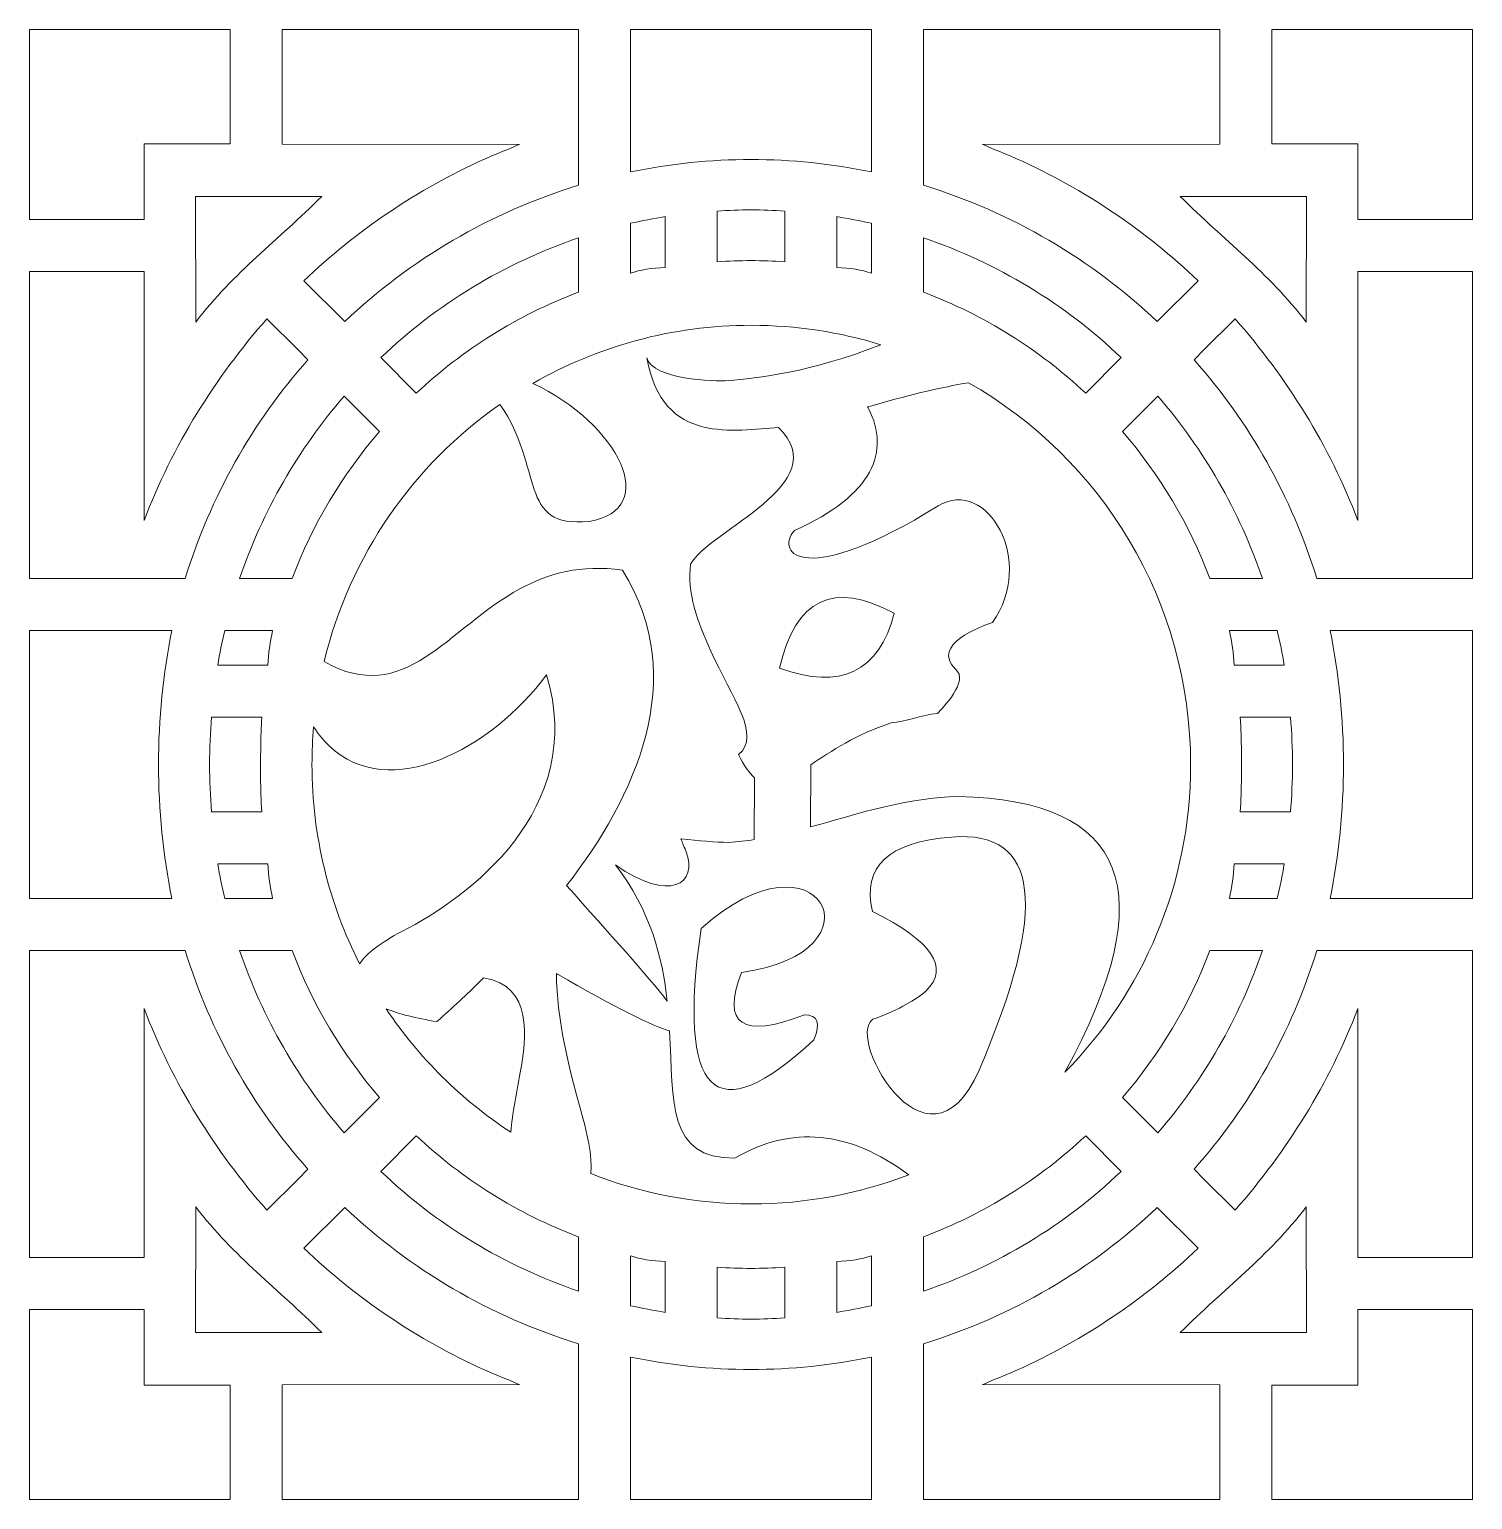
# Model space of a CAD drawing. Header units: centimetres. Extents: x -53 to 53, y -25 to 25.
# Drawn here: x 3.2 to 53.2, y -25.4 to 25.4 of the extents above; entities that cross this region are included whole.
import ezdxf

# ---------------------------------------------------------------- set-up
doc = ezdxf.new("R2010")
doc.units = ezdxf.units.CM
doc.header["$MEASUREMENT"] = 0
doc.layers.add('layer 1', color=7, linetype='Continuous')

msp = doc.modelspace()

# ---------------------------------------------------------------- linework, layer by layer
at = {"layer": 'layer 1', "color": 242, "lineweight": 9}
for points, knots in [([(7.20858, 18.85578), (7.20858, 18.85578), (7.2097, 21.47518), (7.2097, 21.47518), (7.2097, 21.47518), (7.2097, 21.47518), (10.18581, 21.47), (10.18581, 21.47), (10.18581, 21.47), (10.18581, 21.47), (10.18581, 25.4349), (10.18581, 25.4349), (10.18581, 25.4349), (10.18581, 25.4349), (3.23848, 25.4349), (3.23848, 25.4349), (3.23848, 25.4349), (3.23848, 25.4349), (3.23848, 18.85579), (3.23848, 18.85579), (3.23848, 18.85579), (3.23848, 18.85579), (7.20858, 18.85578), (7.20858, 18.85578)], [0, 0, 0, 0, 0.14285714, 0.14285714, 0.14285714, 0.14285714, 0.28571429, 0.28571429, 0.28571429, 0.28571429, 0.42857143, 0.42857143, 0.42857143, 0.42857143, 0.57142857, 0.57142857, 0.57142857, 0.57142857, 0.71428571, 0.71428571, 0.71428571, 0.71428571, 1, 1, 1, 1]), ([(11.98581, 21.46851), (11.98581, 21.46851), (20.19998, 21.45587), (20.19998, 21.45587), (20.19998, 21.45587), (20.19998, 21.45587), (19.09011, 20.99668), (18.9848, 20.94909), (18.9848, 20.94909), (16.66522, 19.90085), (14.55495, 18.4708), (12.73439, 16.73899), (12.73439, 16.73899), (12.73439, 16.73899), (14.14898, 15.32437), (14.14898, 15.32437), (14.14898, 15.32437), (16.41724, 17.47154), (19.17551, 19.10605), (22.23848, 20.04247), (22.23848, 20.04247), (22.23848, 21.83994), (22.23848, 23.63743), (22.23848, 25.4349), (22.23848, 25.4349), (22.23848, 25.4349), (11.9858, 25.4349), (11.9858, 25.4349), (11.9858, 25.4349), (11.9858, 25.4349), (11.98581, 21.46851), (11.98581, 21.46851)], [0, 0, 0, 0, 0.11111111, 0.11111111, 0.11111111, 0.11111111, 0.22222222, 0.22222222, 0.22222222, 0.22222222, 0.33333333, 0.33333333, 0.33333333, 0.33333333, 0.44444444, 0.44444444, 0.44444444, 0.44444444, 0.55555556, 0.55555556, 0.55555556, 0.55555556, 0.66666667, 0.66666667, 0.66666667, 0.66666667, 0.77777778, 0.77777778, 0.77777778, 0.77777778, 1, 1, 1, 1]), ([(32.37005, 20.50391), (32.37005, 20.50391), (32.37005, 25.4349), (32.37005, 25.4349), (32.37005, 25.4349), (32.37005, 25.4349), (24.03847, 25.4349), (24.03847, 25.4349), (24.03847, 25.4349), (24.03847, 25.4349), (24.03847, 20.50391), (24.03847, 20.50391), (24.03847, 20.50391), (26.7816, 21.07459), (29.62692, 21.07459), (32.37005, 20.50391)], [0, 0, 0, 0, 0.2, 0.2, 0.2, 0.2, 0.4, 0.4, 0.4, 0.4, 0.6, 0.6, 0.6, 0.6, 1, 1, 1, 1]), ([(44.42271, 21.46851), (44.42271, 21.46851), (36.20854, 21.45587), (36.20854, 21.45587), (36.20854, 21.45587), (36.20854, 21.45587), (37.31841, 20.99668), (37.42372, 20.94909), (37.42372, 20.94909), (39.7433, 19.90085), (41.85357, 18.4708), (43.67413, 16.73899), (43.67413, 16.73899), (43.67413, 16.73899), (42.25954, 15.32437), (42.25954, 15.32437), (42.25954, 15.32437), (39.99128, 17.47154), (37.23301, 19.10605), (34.17004, 20.04247), (34.17004, 20.04247), (34.17004, 21.83994), (34.17004, 23.63743), (34.17004, 25.4349), (34.17004, 25.4349), (34.17004, 25.4349), (44.42272, 25.4349), (44.42272, 25.4349), (44.42272, 25.4349), (44.42272, 25.4349), (44.42271, 21.46851), (44.42271, 21.46851)], [0, 0, 0, 0, 0.11111111, 0.11111111, 0.11111111, 0.11111111, 0.22222222, 0.22222222, 0.22222222, 0.22222222, 0.33333333, 0.33333333, 0.33333333, 0.33333333, 0.44444444, 0.44444444, 0.44444444, 0.44444444, 0.55555556, 0.55555556, 0.55555556, 0.55555556, 0.66666667, 0.66666667, 0.66666667, 0.66666667, 0.77777778, 0.77777778, 0.77777778, 0.77777778, 1, 1, 1, 1]), ([(49.19994, 18.85578), (49.19994, 18.85578), (49.19882, 21.47518), (49.19882, 21.47518), (49.19882, 21.47518), (49.19882, 21.47518), (46.22271, 21.47), (46.22271, 21.47), (46.22271, 21.47), (46.22271, 21.47), (46.22271, 25.4349), (46.22271, 25.4349), (46.22271, 25.4349), (46.22271, 25.4349), (53.17004, 25.4349), (53.17004, 25.4349), (53.17004, 25.4349), (53.17004, 25.4349), (53.17004, 18.85579), (53.17004, 18.85579), (53.17004, 18.85579), (53.17004, 18.85579), (49.19994, 18.85578), (49.19994, 18.85578)], [0, 0, 0, 0, 0.14285714, 0.14285714, 0.14285714, 0.14285714, 0.28571429, 0.28571429, 0.28571429, 0.28571429, 0.42857143, 0.42857143, 0.42857143, 0.42857143, 0.57142857, 0.57142857, 0.57142857, 0.57142857, 0.71428571, 0.71428571, 0.71428571, 0.71428571, 1, 1, 1, 1]), ([(8.98786, 19.65402), (8.98786, 19.65402), (8.99786, 19.65402), (8.99786, 19.65402), (8.99786, 19.65402), (8.99786, 19.65402), (8.99786, 19.65403), (8.99786, 19.65403), (8.99786, 19.65403), (8.99786, 19.65403), (13.35193, 19.6551), (13.35193, 19.6551), (13.35193, 19.6551), (13.35193, 19.6551), (13.35195, 19.6551), (13.35195, 19.6551), (13.35195, 19.6551), (11.84049, 18.14364), (10.324, 17.04286), (8.99084, 15.30278), (8.99084, 15.30278), (8.99084, 15.30278), (8.98786, 19.65402), (8.98786, 19.65402), (8.98786, 19.65402), (8.98786, 19.65402), (8.98786, 19.65402), (8.98786, 19.65402)], [0, 0, 0, 0, 0.125, 0.125, 0.125, 0.125, 0.25, 0.25, 0.25, 0.25, 0.375, 0.375, 0.375, 0.375, 0.5, 0.5, 0.5, 0.5, 0.625, 0.625, 0.625, 0.625, 0.75, 0.75, 0.75, 0.75, 1, 1, 1, 1]), ([(47.42066, 19.65402), (47.42066, 19.65402), (47.41066, 19.65402), (47.41066, 19.65402), (47.41066, 19.65402), (47.41066, 19.65402), (47.41066, 19.65403), (47.41066, 19.65403), (47.41066, 19.65403), (47.41066, 19.65403), (43.05659, 19.6551), (43.05659, 19.6551), (43.05659, 19.6551), (43.05659, 19.6551), (43.05657, 19.6551), (43.05657, 19.6551), (43.05657, 19.6551), (44.56803, 18.14364), (46.08452, 17.04286), (47.41768, 15.30278), (47.41768, 15.30278), (47.41768, 15.30278), (47.42066, 19.65402), (47.42066, 19.65402), (47.42066, 19.65402), (47.42066, 19.65402), (47.42066, 19.65402), (47.42066, 19.65402)], [0, 0, 0, 0, 0.125, 0.125, 0.125, 0.125, 0.25, 0.25, 0.25, 0.25, 0.375, 0.375, 0.375, 0.375, 0.5, 0.5, 0.5, 0.5, 0.625, 0.625, 0.625, 0.625, 0.75, 0.75, 0.75, 0.75, 1, 1, 1, 1]), ([(24.03847, 16.99932), (24.03847, 16.99932), (24.03847, 18.72609), (24.03847, 18.72609), (24.03847, 18.72609), (24.43386, 18.81562), (24.83409, 18.89252), (25.23848, 18.95591), (25.23848, 18.95591), (25.23848, 18.95591), (25.23853, 17.19453), (25.23853, 17.19453), (25.23853, 17.19453), (24.77495, 17.18049), (24.37493, 17.1154), (24.03847, 16.99932)], [0, 0, 0, 0, 0.2, 0.2, 0.2, 0.2, 0.4, 0.4, 0.4, 0.4, 0.6, 0.6, 0.6, 0.6, 1, 1, 1, 1]), ([(29.36999, 17.39323), (29.36999, 17.39323), (29.36994, 19.14773), (29.36994, 19.14773), (29.36994, 19.14773), (28.60563, 19.20364), (27.80289, 19.20364), (27.03858, 19.14773), (27.03858, 19.14773), (27.03858, 19.14773), (27.03853, 17.39323), (27.03853, 17.39323), (27.03853, 17.39323), (27.81516, 17.44755), (28.59336, 17.44755), (29.36999, 17.39323)], [0, 0, 0, 0, 0.2, 0.2, 0.2, 0.2, 0.4, 0.4, 0.4, 0.4, 0.6, 0.6, 0.6, 0.6, 1, 1, 1, 1]), ([(32.37005, 16.99932), (32.37005, 16.99932), (32.37005, 18.72609), (32.37005, 18.72609), (32.37005, 18.72609), (31.97466, 18.81562), (31.57443, 18.89252), (31.17004, 18.95591), (31.17004, 18.95591), (31.17004, 18.95591), (31.16999, 17.19453), (31.16999, 17.19453), (31.16999, 17.19453), (31.63357, 17.18049), (32.03359, 17.1154), (32.37005, 16.99932)], [0, 0, 0, 0, 0.2, 0.2, 0.2, 0.2, 0.4, 0.4, 0.4, 0.4, 0.6, 0.6, 0.6, 0.6, 1, 1, 1, 1]), ([(15.3962, 14.07731), (17.33531, 15.9228), (19.66214, 17.35074), (22.23845, 18.22019), (22.23845, 18.22019), (22.23845, 18.22019), (22.23848, 18.21414), (22.23848, 18.21414), (22.23848, 18.21414), (22.23848, 18.21414), (22.23848, 16.34541), (22.23848, 16.34541), (22.23848, 16.34541), (22.23848, 16.34541), (22.22279, 16.33938), (22.22279, 16.33938), (22.22279, 16.33938), (22.22279, 16.33938), (22.22277, 16.33937), (22.22277, 16.33937), (22.22277, 16.33937), (20.12799, 15.54637), (18.23055, 14.35135), (16.62485, 12.84848), (16.62485, 12.84848), (16.62485, 12.84848), (15.3962, 14.07731), (15.3962, 14.07731)], [0, 0, 0, 0, 0.125, 0.125, 0.125, 0.125, 0.25, 0.25, 0.25, 0.25, 0.375, 0.375, 0.375, 0.375, 0.5, 0.5, 0.5, 0.5, 0.625, 0.625, 0.625, 0.625, 0.75, 0.75, 0.75, 0.75, 1, 1, 1, 1]), ([(41.01228, 14.07708), (39.08117, 15.93186), (36.7063, 17.3648), (34.17004, 18.22019), (34.17004, 18.22019), (34.17004, 18.22019), (34.17004, 16.34541), (34.17004, 16.34541), (34.17004, 16.34541), (34.17004, 16.34541), (34.18573, 16.33938), (34.18573, 16.33938), (34.18573, 16.33938), (34.18573, 16.33938), (34.18575, 16.33937), (34.18575, 16.33937), (34.18575, 16.33937), (36.28053, 15.54637), (38.17797, 14.35135), (39.78367, 12.84848), (39.78367, 12.84848), (39.78367, 12.84848), (41.01228, 14.07708), (41.01228, 14.07708)], [0, 0, 0, 0, 0.14285714, 0.14285714, 0.14285714, 0.14285714, 0.28571429, 0.28571429, 0.28571429, 0.28571429, 0.42857143, 0.42857143, 0.42857143, 0.42857143, 0.57142857, 0.57142857, 0.57142857, 0.57142857, 0.71428571, 0.71428571, 0.71428571, 0.71428571, 1, 1, 1, 1]), ([(12.87129, 14.00205), (12.87129, 14.00205), (12.53239, 14.34851), (12.53239, 14.34851), (12.53239, 14.34851), (12.53239, 14.34851), (11.45469, 15.41867), (11.45469, 15.41867), (11.45469, 15.41867), (9.6691, 13.39335), (8.18921, 11.02827), (7.20494, 8.44047), (7.20494, 8.44047), (7.20494, 8.44047), (7.20809, 17.05578), (7.20809, 17.05578), (7.20809, 17.05578), (7.20809, 17.05578), (3.23848, 17.0558), (3.23848, 17.0558), (3.23848, 17.0558), (3.23848, 17.0558), (3.23848, 6.43489), (3.23848, 6.43489), (3.23848, 6.43489), (3.23848, 6.43489), (8.63096, 6.43502), (8.63096, 6.43502), (8.63096, 6.43502), (9.49666, 9.2665), (10.95897, 11.83775), (12.87129, 14.00205)], [0, 0, 0, 0, 0.11111111, 0.11111111, 0.11111111, 0.11111111, 0.22222222, 0.22222222, 0.22222222, 0.22222222, 0.33333333, 0.33333333, 0.33333333, 0.33333333, 0.44444444, 0.44444444, 0.44444444, 0.44444444, 0.55555556, 0.55555556, 0.55555556, 0.55555556, 0.66666667, 0.66666667, 0.66666667, 0.66666667, 0.77777778, 0.77777778, 0.77777778, 0.77777778, 1, 1, 1, 1]), ([(43.53723, 14.00205), (43.53723, 14.00205), (43.87613, 14.34851), (43.87613, 14.34851), (43.87613, 14.34851), (43.87613, 14.34851), (44.95383, 15.41867), (44.95383, 15.41867), (44.95383, 15.41867), (46.73942, 13.39335), (48.21931, 11.02827), (49.20358, 8.44047), (49.20358, 8.44047), (49.20358, 8.44047), (49.20043, 17.05578), (49.20043, 17.05578), (49.20043, 17.05578), (49.20043, 17.05578), (53.17004, 17.0558), (53.17004, 17.0558), (53.17004, 17.0558), (53.17004, 17.0558), (53.17004, 6.43489), (53.17004, 6.43489), (53.17004, 6.43489), (53.17004, 6.43489), (47.77756, 6.43502), (47.77756, 6.43502), (47.77756, 6.43502), (46.91186, 9.2665), (45.44955, 11.83775), (43.53723, 14.00205)], [0, 0, 0, 0, 0.11111111, 0.11111111, 0.11111111, 0.11111111, 0.22222222, 0.22222222, 0.22222222, 0.22222222, 0.33333333, 0.33333333, 0.33333333, 0.33333333, 0.44444444, 0.44444444, 0.44444444, 0.44444444, 0.55555556, 0.55555556, 0.55555556, 0.55555556, 0.66666667, 0.66666667, 0.66666667, 0.66666667, 0.77777778, 0.77777778, 0.77777778, 0.77777778, 1, 1, 1, 1]), ([(25.30675, -8.19245), (25.14084, -6.6844), (24.72628, -5.03327), (23.51548, -3.47659), (23.51548, -3.47659), (25.38079, -4.77924), (26.40711, -4.15178), (25.94872, -2.99218), (25.94872, -2.99218), (25.87331, -2.80145), (25.81968, -2.66608), (25.78239, -2.57237), (25.78239, -2.57237), (26.41525, -2.64579), (26.9592, -2.68335), (27.43499, -2.69588), (27.43499, -2.69588), (27.43499, -2.69588), (27.435, -2.69588), (27.435, -2.69588), (27.435, -2.69588), (27.435, -2.69588), (27.435, -2.69588), (27.435, -2.69588), (27.435, -2.69588), (27.435, -2.69588), (27.43502, -2.69588), (27.43502, -2.69588), (27.43502, -2.69588), (27.7494, -2.67245), (28.03696, -2.64066), (28.31604, -2.59915), (28.31604, -2.59915), (28.31604, -2.59915), (28.32055, -0.45714), (28.32055, -0.45714), (28.32055, -0.45714), (28.13746, -0.29556), (27.95949, -0.03591), (27.77741, 0.34734), (27.77741, 0.34734), (28.5692, 0.99291), (27.54523, 2.32709), (26.81468, 3.9207), (26.81468, 3.9207), (26.35757, 4.91791), (25.9708, 5.97314), (26.1159, 6.92682), (26.1159, 6.92682), (26.73159, 8.10303), (31.16473, 9.7149), (29.15696, 11.65809), (29.15696, 11.65809), (27.66515, 11.58536), (25.13986, 11.00725), (24.60233, 14.06927), (24.60233, 14.06927), (24.80468, 13.32228), (26.93341, 13.24462), (27.42066, 13.28534), (27.42066, 13.28534), (28.39633, 13.36689), (30.28793, 13.56657), (32.69568, 14.5249), (32.69568, 14.5249), (31.27927, 14.96133), (29.77462, 15.19631), (28.2152, 15.19631), (28.2152, 15.19631), (25.46533, 15.19631), (22.88573, 14.4657), (20.66001, 13.18797), (20.66001, 13.18797), (23.63206, 11.7827), (25.10972, 8.82233), (22.60452, 8.4136), (22.60452, 8.4136), (20.10358, 8.15958), (21.06381, 10.25674), (19.51651, 12.46199), (19.51651, 12.46199), (16.52187, 10.36814), (14.31625, 7.22247), (13.43588, 3.56168), (13.43588, 3.56168), (16.23563, 1.97014), (17.69458, 4.70918), (20.2114, 6.07806), (20.2114, 6.07806), (20.2114, 6.07806), (20.2114, 6.07806), (20.2114, 6.07806), (20.2114, 6.07806), (21.18717, 6.60876), (22.32217, 6.93433), (23.75703, 6.72245), (23.75703, 6.72245), (26.11173, 2.95337), (24.19229, -1.13066), (21.82654, -4.18829), (21.82654, -4.18829), (23.3211, -5.87741), (24.62418, -7.29253), (25.30675, -8.19245), (25.30675, -8.19245), (25.30675, -8.19245), (25.30675, -8.19245), (25.30675, -8.19245)], [0, 0, 0, 0, 0.03571429, 0.03571429, 0.03571429, 0.03571429, 0.07142857, 0.07142857, 0.07142857, 0.07142857, 0.10714286, 0.10714286, 0.10714286, 0.10714286, 0.14285714, 0.14285714, 0.14285714, 0.14285714, 0.17857143, 0.17857143, 0.17857143, 0.17857143, 0.21428571, 0.21428571, 0.21428571, 0.21428571, 0.25, 0.25, 0.25, 0.25, 0.28571429, 0.28571429, 0.28571429, 0.28571429, 0.32142857, 0.32142857, 0.32142857, 0.32142857, 0.35714286, 0.35714286, 0.35714286, 0.35714286, 0.39285714, 0.39285714, 0.39285714, 0.39285714, 0.42857143, 0.42857143, 0.42857143, 0.42857143, 0.46428571, 0.46428571, 0.46428571, 0.46428571, 0.5, 0.5, 0.5, 0.5, 0.53571429, 0.53571429, 0.53571429, 0.53571429, 0.57142857, 0.57142857, 0.57142857, 0.57142857, 0.60714286, 0.60714286, 0.60714286, 0.60714286, 0.64285714, 0.64285714, 0.64285714, 0.64285714, 0.67857143, 0.67857143, 0.67857143, 0.67857143, 0.71428571, 0.71428571, 0.71428571, 0.71428571, 0.75, 0.75, 0.75, 0.75, 0.78571429, 0.78571429, 0.78571429, 0.78571429, 0.82142857, 0.82142857, 0.82142857, 0.82142857, 0.85714286, 0.85714286, 0.85714286, 0.85714286, 0.89285714, 0.89285714, 0.89285714, 0.89285714, 0.92857143, 0.92857143, 0.92857143, 0.92857143, 1, 1, 1, 1]), ([(15.35182, 11.52164), (14.06663, 10.02922), (13.0362, 8.31111), (12.32811, 6.43502), (12.32811, 6.43502), (12.32811, 6.43502), (10.51107, 6.43507), (10.51107, 6.43507), (10.51107, 6.43507), (11.30978, 8.78233), (12.54876, 10.9202), (14.12725, 12.74607), (14.12725, 12.74607), (14.12725, 12.74607), (15.35182, 11.52164), (15.35182, 11.52164)], [0, 0, 0, 0, 0.2, 0.2, 0.2, 0.2, 0.4, 0.4, 0.4, 0.4, 0.6, 0.6, 0.6, 0.6, 1, 1, 1, 1]), ([(30.27021, -0.01045), (30.27021, -0.01045), (30.26568, -2.15991), (30.26568, -2.15991), (30.26568, -2.15991), (30.38047, -2.12827), (30.49912, -2.09511), (30.6224, -2.06039), (30.6224, -2.06039), (31.90345, -1.6995), (33.66556, -1.13666), (35.38006, -1.1118), (35.38006, -1.1118), (41.25089, -1.22464), (42.4785, -4.40408), (39.06345, -10.6495), (39.06345, -10.6495), (41.75502, -7.90707), (43.4152, -4.14887), (43.4152, -0.00369), (43.4152, -0.00369), (43.4152, 5.65661), (40.31953, 10.59535), (35.72927, 13.21146), (35.72927, 13.21146), (34.39855, 12.98075), (33.24322, 12.66122), (32.23977, 12.37155), (32.23977, 12.37155), (32.2528, 12.34744), (32.26539, 12.32329), (32.27761, 12.29914), (32.27761, 12.29914), (33.01219, 10.84729), (32.46372, 9.32862), (29.70514, 8.0981), (29.70514, 8.0981), (29.01203, 7.28342), (30.08852, 6.09477), (34.67463, 8.9463), (34.67463, 8.9463), (36.3881, 9.96889), (38.06992, 7.02431), (36.55613, 4.91398), (36.55613, 4.91398), (36.16099, 4.76888), (34.41697, 4.16493), (35.27616, 3.29463), (35.27616, 3.29463), (35.78247, 2.91012), (34.81313, 1.93317), (34.65964, 1.76901), (34.65964, 1.76901), (34.06829, 1.70943), (33.5564, 1.47476), (33.05496, 1.43736), (33.05496, 1.43736), (33.05496, 1.43736), (33.05496, 1.43736), (33.05496, 1.43736), (33.05496, 1.43736), (33.05496, 1.43736), (33.05492, 1.43736), (33.05492, 1.43736), (33.05492, 1.43736), (31.85555, 1.05496), (30.97031, 0.45305), (30.27021, -0.01045)], [0, 0, 0, 0, 0.05555556, 0.05555556, 0.05555556, 0.05555556, 0.11111111, 0.11111111, 0.11111111, 0.11111111, 0.16666667, 0.16666667, 0.16666667, 0.16666667, 0.22222222, 0.22222222, 0.22222222, 0.22222222, 0.27777778, 0.27777778, 0.27777778, 0.27777778, 0.33333333, 0.33333333, 0.33333333, 0.33333333, 0.38888889, 0.38888889, 0.38888889, 0.38888889, 0.44444444, 0.44444444, 0.44444444, 0.44444444, 0.5, 0.5, 0.5, 0.5, 0.55555556, 0.55555556, 0.55555556, 0.55555556, 0.61111111, 0.61111111, 0.61111111, 0.61111111, 0.66666667, 0.66666667, 0.66666667, 0.66666667, 0.72222222, 0.72222222, 0.72222222, 0.72222222, 0.77777778, 0.77777778, 0.77777778, 0.77777778, 0.83333333, 0.83333333, 0.83333333, 0.83333333, 0.88888889, 0.88888889, 0.88888889, 0.88888889, 1, 1, 1, 1]), ([(41.0567, 11.52164), (42.34189, 10.02922), (43.37232, 8.31111), (44.08041, 6.43502), (44.08041, 6.43502), (44.08041, 6.43502), (45.89745, 6.43507), (45.89745, 6.43507), (45.89745, 6.43507), (45.09874, 8.78233), (43.85976, 10.9202), (42.28127, 12.74607), (42.28127, 12.74607), (42.28127, 12.74607), (41.0567, 11.52164), (41.0567, 11.52164)], [0, 0, 0, 0, 0.2, 0.2, 0.2, 0.2, 0.4, 0.4, 0.4, 0.4, 0.6, 0.6, 0.6, 0.6, 1, 1, 1, 1]), ([(33.16127, 5.23299), (31.06057, 6.36683), (29.7383, 5.73387), (29.19446, 3.33413), (29.19446, 3.33413), (31.30222, 2.5625), (32.6245, 3.19546), (33.16127, 5.23299)], [0, 0, 0, 0, 0.33333333, 0.33333333, 0.33333333, 0.33333333, 1, 1, 1, 1]), ([(8.16942, 4.63471), (8.16942, 4.63471), (3.23848, 4.6349), (3.23848, 4.6349), (3.23848, 4.6349), (3.23848, 4.6349), (3.23848, -4.6349), (3.23848, -4.6349), (3.23848, -4.6349), (3.23848, -4.6349), (8.16942, -4.63471), (8.16942, -4.63471), (8.16942, -4.63471), (7.5504, -1.65949), (7.5504, 1.65949), (8.16942, 4.63471)], [0, 0, 0, 0, 0.2, 0.2, 0.2, 0.2, 0.4, 0.4, 0.4, 0.4, 0.6, 0.6, 0.6, 0.6, 1, 1, 1, 1]), ([(9.75526, 3.43507), (9.82296, 3.83947), (9.90322, 4.23969), (9.99566, 4.6349), (9.99566, 4.6349), (9.99566, 4.6349), (11.65443, 4.63483), (11.65443, 4.63483), (11.65443, 4.63483), (11.56432, 4.24099), (11.50865, 3.84116), (11.48733, 3.43503), (11.48733, 3.43503), (11.48733, 3.43503), (9.75526, 3.43507), (9.75526, 3.43507)], [0, 0, 0, 0, 0.2, 0.2, 0.2, 0.2, 0.4, 0.4, 0.4, 0.4, 0.6, 0.6, 0.6, 0.6, 1, 1, 1, 1]), ([(46.65331, 3.43525), (46.65331, 3.43525), (44.92119, 3.43503), (44.92119, 3.43503), (44.92119, 3.43503), (44.89987, 3.84116), (44.8442, 4.24099), (44.75409, 4.63483), (44.75409, 4.63483), (44.75409, 4.63483), (46.41286, 4.6349), (46.41286, 4.6349), (46.41286, 4.6349), (46.5053, 4.23969), (46.58561, 3.83965), (46.65331, 3.43525)], [0, 0, 0, 0, 0.2, 0.2, 0.2, 0.2, 0.4, 0.4, 0.4, 0.4, 0.6, 0.6, 0.6, 0.6, 1, 1, 1, 1]), ([(53.17004, 4.6349), (53.17004, 4.6349), (48.2391, 4.63471), (48.2391, 4.63471), (48.2391, 4.63471), (48.85812, 1.65949), (48.85812, -1.65949), (48.2391, -4.63471), (48.2391, -4.63471), (48.2391, -4.63471), (53.17004, -4.6349), (53.17004, -4.6349), (53.17004, -4.6349), (53.17004, -4.6349), (53.17004, 4.6349), (53.17004, 4.6349)], [0, 0, 0, 0, 0.2, 0.2, 0.2, 0.2, 0.4, 0.4, 0.4, 0.4, 0.6, 0.6, 0.6, 0.6, 1, 1, 1, 1]), ([(13.0708, 1.30522), (13.03397, 0.87374), (13.0152, 0.4373), (13.0152, -0.00369), (13.0152, -0.00369), (13.0152, -2.48304), (13.60913, -4.82403), (14.66246, -6.89194), (14.66246, -6.89194), (14.90611, -6.53177), (15.39837, -6.15484), (16.12216, -5.78104), (16.12216, -5.78104), (18.46469, -4.57125), (22.52441, -1.58012), (21.1336, 3.10489), (21.1336, 3.10489), (19.21545, 0.51903), (15.68822, -1.33092), (13.61748, 0.63991), (13.61748, 0.63991), (13.42136, 0.82657), (13.23825, 1.04745), (13.0708, 1.30522)], [0, 0, 0, 0, 0.14285714, 0.14285714, 0.14285714, 0.14285714, 0.28571429, 0.28571429, 0.28571429, 0.28571429, 0.42857143, 0.42857143, 0.42857143, 0.42857143, 0.57142857, 0.57142857, 0.57142857, 0.57142857, 0.71428571, 0.71428571, 0.71428571, 0.71428571, 1, 1, 1, 1]), ([(11.28018, 1.6349), (11.28018, 1.6349), (9.5397, 1.6348), (9.5397, 1.6348), (9.5397, 1.6348), (9.44894, 0.59992), (9.44894, -0.59992), (9.5397, -1.6348), (9.5397, -1.6348), (9.5397, -1.6348), (11.28018, -1.6349), (11.28018, -1.6349), (11.28018, -1.6349), (11.25274, -1.24177), (11.23871, -0.84492), (11.23849, -0.4449), (11.23849, -0.4449), (11.23849, -0.4449), (11.23848, -0.4449), (11.23848, -0.4449), (11.23848, -0.4449), (11.23848, 0.24961), (11.23177, 0.94126), (11.28018, 1.6349)], [0, 0, 0, 0, 0.14285714, 0.14285714, 0.14285714, 0.14285714, 0.28571429, 0.28571429, 0.28571429, 0.28571429, 0.42857143, 0.42857143, 0.42857143, 0.42857143, 0.57142857, 0.57142857, 0.57142857, 0.57142857, 0.71428571, 0.71428571, 0.71428571, 0.71428571, 1, 1, 1, 1]), ([(46.86882, 1.6348), (46.86882, 1.6348), (45.12834, 1.6349), (45.12834, 1.6349), (45.12834, 1.6349), (45.15578, 1.24177), (45.16981, 0.84492), (45.17003, 0.4449), (45.17003, 0.4449), (45.17003, 0.4449), (45.17004, 0.4449), (45.17004, 0.4449), (45.17004, 0.4449), (45.17004, 0.14824), (45.17004, -0.14824), (45.17004, -0.4449), (45.17004, -0.4449), (45.17004, -0.4449), (45.17003, -0.4449), (45.17003, -0.4449), (45.17003, -0.4449), (45.16981, -0.84492), (45.15578, -1.24177), (45.12834, -1.6349), (45.12834, -1.6349), (45.12834, -1.6349), (46.86882, -1.6348), (46.86882, -1.6348), (46.86882, -1.6348), (46.96118, -0.58171), (46.96119, 0.58165), (46.86882, 1.6348)], [0, 0, 0, 0, 0.11111111, 0.11111111, 0.11111111, 0.11111111, 0.22222222, 0.22222222, 0.22222222, 0.22222222, 0.33333333, 0.33333333, 0.33333333, 0.33333333, 0.44444444, 0.44444444, 0.44444444, 0.44444444, 0.55555556, 0.55555556, 0.55555556, 0.55555556, 0.66666667, 0.66666667, 0.66666667, 0.66666667, 0.77777778, 0.77777778, 0.77777778, 0.77777778, 1, 1, 1, 1]), ([(30.38393, -9.52384), (26.94261, -12.73981), (25.64109, -11.45593), (26.47937, -5.67218), (26.47937, -5.67218), (30.58273, -1.97731), (32.93014, -6.5226), (27.87365, -7.19574), (27.87365, -7.19574), (27.17565, -9.00692), (27.90109, -9.49533), (30.04999, -8.66097), (30.04999, -8.66097), (30.51218, -8.65937), (30.62349, -8.94699), (30.38393, -9.52384)], [0, 0, 0, 0, 0.2, 0.2, 0.2, 0.2, 0.4, 0.4, 0.4, 0.4, 0.6, 0.6, 0.6, 0.6, 1, 1, 1, 1]), ([(36.09295, -10.57753), (34.29874, -14.71665), (31.24976, -9.09755), (32.53164, -8.77175), (32.53164, -8.77175), (33.34551, -8.47867), (33.89641, -8.13704), (34.25788, -7.83911), (34.25788, -7.83911), (34.25788, -7.83911), (34.25789, -7.8391), (34.25789, -7.8391), (34.25789, -7.8391), (35.08865, -7.02957), (34.47415, -6.11221), (32.41358, -5.0869), (32.41358, -5.0869), (32.41358, -5.0869), (32.41357, -5.08688), (32.41357, -5.08688), (32.41357, -5.08688), (32.41357, -5.08688), (32.40426, -5.0822), (32.40426, -5.0822), (32.40426, -5.0822), (32.04063, -3.53107), (32.95526, -2.6737), (35.14812, -2.51011), (35.14812, -2.51011), (38.19765, -2.26616), (38.51336, -4.95346), (36.09535, -10.57192), (36.09535, -10.57192), (36.09535, -10.57192), (36.09295, -10.57753), (36.09295, -10.57753)], [0, 0, 0, 0, 0.1, 0.1, 0.1, 0.1, 0.2, 0.2, 0.2, 0.2, 0.3, 0.3, 0.3, 0.3, 0.4, 0.4, 0.4, 0.4, 0.5, 0.5, 0.5, 0.5, 0.6, 0.6, 0.6, 0.6, 0.7, 0.7, 0.7, 0.7, 0.8, 0.8, 0.8, 0.8, 1, 1, 1, 1]), ([(9.75521, -3.43525), (9.75521, -3.43525), (11.48733, -3.43503), (11.48733, -3.43503), (11.48733, -3.43503), (11.50865, -3.84116), (11.56432, -4.24099), (11.65443, -4.63483), (11.65443, -4.63483), (11.65443, -4.63483), (9.99566, -4.6349), (9.99566, -4.6349), (9.99566, -4.6349), (9.90322, -4.23969), (9.82291, -3.83965), (9.75521, -3.43525)], [0, 0, 0, 0, 0.2, 0.2, 0.2, 0.2, 0.4, 0.4, 0.4, 0.4, 0.6, 0.6, 0.6, 0.6, 1, 1, 1, 1]), ([(46.65331, -3.43525), (46.65331, -3.43525), (44.92119, -3.43503), (44.92119, -3.43503), (44.92119, -3.43503), (44.89987, -3.84116), (44.8442, -4.24099), (44.75409, -4.63483), (44.75409, -4.63483), (44.75409, -4.63483), (46.41286, -4.6349), (46.41286, -4.6349), (46.41286, -4.6349), (46.5053, -4.23969), (46.58561, -3.83965), (46.65331, -3.43525)], [0, 0, 0, 0, 0.2, 0.2, 0.2, 0.2, 0.4, 0.4, 0.4, 0.4, 0.6, 0.6, 0.6, 0.6, 1, 1, 1, 1]), ([(12.87129, -14.00205), (12.87129, -14.00205), (12.53239, -14.34851), (12.53239, -14.34851), (12.53239, -14.34851), (12.53239, -14.34851), (11.45469, -15.41867), (11.45469, -15.41867), (11.45469, -15.41867), (9.6691, -13.39335), (8.18921, -11.02827), (7.20494, -8.44047), (7.20494, -8.44047), (7.20494, -8.44047), (7.20809, -17.05578), (7.20809, -17.05578), (7.20809, -17.05578), (7.20809, -17.05578), (3.23848, -17.0558), (3.23848, -17.0558), (3.23848, -17.0558), (3.23848, -17.0558), (3.23848, -6.43489), (3.23848, -6.43489), (3.23848, -6.43489), (3.23848, -6.43489), (8.63096, -6.43502), (8.63096, -6.43502), (8.63096, -6.43502), (9.49666, -9.2665), (10.95897, -11.83775), (12.87129, -14.00205)], [0, 0, 0, 0, 0.11111111, 0.11111111, 0.11111111, 0.11111111, 0.22222222, 0.22222222, 0.22222222, 0.22222222, 0.33333333, 0.33333333, 0.33333333, 0.33333333, 0.44444444, 0.44444444, 0.44444444, 0.44444444, 0.55555556, 0.55555556, 0.55555556, 0.55555556, 0.66666667, 0.66666667, 0.66666667, 0.66666667, 0.77777778, 0.77777778, 0.77777778, 0.77777778, 1, 1, 1, 1]), ([(15.35182, -11.52164), (14.06663, -10.02922), (13.0362, -8.31111), (12.32811, -6.43502), (12.32811, -6.43502), (12.32811, -6.43502), (10.51107, -6.43507), (10.51107, -6.43507), (10.51107, -6.43507), (11.30978, -8.78233), (12.54876, -10.9202), (14.12725, -12.74607), (14.12725, -12.74607), (14.12725, -12.74607), (15.35182, -11.52164), (15.35182, -11.52164)], [0, 0, 0, 0, 0.2, 0.2, 0.2, 0.2, 0.4, 0.4, 0.4, 0.4, 0.6, 0.6, 0.6, 0.6, 1, 1, 1, 1]), ([(41.0567, -11.52164), (42.34189, -10.02922), (43.37232, -8.31111), (44.08041, -6.43502), (44.08041, -6.43502), (44.08041, -6.43502), (45.89745, -6.43507), (45.89745, -6.43507), (45.89745, -6.43507), (45.09874, -8.78233), (43.85976, -10.9202), (42.28127, -12.74607), (42.28127, -12.74607), (42.28127, -12.74607), (41.0567, -11.52164), (41.0567, -11.52164)], [0, 0, 0, 0, 0.2, 0.2, 0.2, 0.2, 0.4, 0.4, 0.4, 0.4, 0.6, 0.6, 0.6, 0.6, 1, 1, 1, 1]), ([(43.53723, -14.00205), (43.53723, -14.00205), (43.87613, -14.34851), (43.87613, -14.34851), (43.87613, -14.34851), (43.87613, -14.34851), (44.95383, -15.41867), (44.95383, -15.41867), (44.95383, -15.41867), (46.73942, -13.39335), (48.21931, -11.02827), (49.20358, -8.44047), (49.20358, -8.44047), (49.20358, -8.44047), (49.20043, -17.05578), (49.20043, -17.05578), (49.20043, -17.05578), (49.20043, -17.05578), (53.17004, -17.0558), (53.17004, -17.0558), (53.17004, -17.0558), (53.17004, -17.0558), (53.17004, -6.43489), (53.17004, -6.43489), (53.17004, -6.43489), (53.17004, -6.43489), (47.77756, -6.43502), (47.77756, -6.43502), (47.77756, -6.43502), (46.91186, -9.2665), (45.44955, -11.83775), (43.53723, -14.00205)], [0, 0, 0, 0, 0.11111111, 0.11111111, 0.11111111, 0.11111111, 0.22222222, 0.22222222, 0.22222222, 0.22222222, 0.33333333, 0.33333333, 0.33333333, 0.33333333, 0.44444444, 0.44444444, 0.44444444, 0.44444444, 0.55555556, 0.55555556, 0.55555556, 0.55555556, 0.66666667, 0.66666667, 0.66666667, 0.66666667, 0.77777778, 0.77777778, 0.77777778, 0.77777778, 1, 1, 1, 1]), ([(15.57848, -8.45256), (16.02367, -8.62885), (16.60831, -8.77983), (17.33799, -8.89794), (17.33799, -8.89794), (17.869, -8.4227), (18.37189, -7.9532), (18.84661, -7.48949), (18.84661, -7.48949), (18.84661, -7.48949), (18.84661, -7.48949), (18.84661, -7.48949), (18.84661, -7.48949), (18.84661, -7.48949), (18.84665, -7.48946), (18.84665, -7.48946), (18.84665, -7.48946), (18.84665, -7.48946), (18.84669, -7.48946), (18.84669, -7.48946), (18.84669, -7.48946), (18.88288, -7.45408), (18.91894, -7.41873), (18.95481, -7.38343), (18.95481, -7.38343), (20.67874, -7.65563), (20.42789, -9.45982), (20.22065, -10.65619), (20.22065, -10.65619), (20.10058, -11.34939), (19.94602, -12.06837), (19.89206, -12.72375), (19.89206, -12.72375), (18.18399, -11.60368), (16.715, -10.14882), (15.57848, -8.45256)], [0, 0, 0, 0, 0.1, 0.1, 0.1, 0.1, 0.2, 0.2, 0.2, 0.2, 0.3, 0.3, 0.3, 0.3, 0.4, 0.4, 0.4, 0.4, 0.5, 0.5, 0.5, 0.5, 0.6, 0.6, 0.6, 0.6, 0.7, 0.7, 0.7, 0.7, 0.8, 0.8, 0.8, 0.8, 1, 1, 1, 1]), ([(25.38858, -9.21059), (24.80162, -9.06212), (23.56977, -8.44342), (21.46947, -7.22877), (21.46947, -7.22877), (21.47666, -7.63582), (21.50484, -8.02958), (21.54767, -8.41007), (21.54767, -8.41007), (21.54767, -8.41007), (21.54767, -8.41008), (21.54767, -8.41008), (21.54767, -8.41008), (21.54767, -8.41008), (21.54767, -8.41013), (21.54767, -8.41013), (21.54767, -8.41013), (21.54767, -8.41013), (21.54767, -8.41017), (21.54767, -8.41017), (21.54767, -8.41017), (21.54767, -8.41017), (21.54767, -8.4102), (21.54767, -8.4102), (21.54767, -8.4102), (21.54767, -8.4102), (21.54767, -8.41021), (21.54767, -8.41021), (21.54767, -8.41021), (21.54767, -8.41021), (21.54769, -8.41025), (21.54769, -8.41025), (21.54769, -8.41025), (21.54769, -8.41025), (21.54769, -8.41028), (21.54769, -8.41028), (21.54769, -8.41028), (21.54769, -8.41028), (21.54769, -8.4103), (21.54769, -8.4103), (21.54769, -8.4103), (21.54769, -8.4103), (21.54769, -8.4103), (21.54769, -8.4103), (21.54769, -8.4103), (21.54769, -8.4103), (21.54769, -8.41033), (21.54769, -8.41033), (21.54769, -8.41033), (21.54769, -8.41033), (21.54769, -8.41037), (21.54769, -8.41037), (21.54769, -8.41037), (21.54769, -8.41037), (21.54769, -8.41037), (21.54769, -8.41037), (21.54769, -8.41037), (21.54769, -8.41037), (21.54769, -8.41038), (21.54769, -8.41038), (21.54769, -8.41038), (21.83766, -10.985), (22.80937, -12.94183), (22.65939, -14.15588), (22.65939, -14.15588), (24.38047, -14.83232), (26.2544, -15.20369), (28.2152, -15.20369), (28.2152, -15.20369), (30.13397, -15.20369), (31.97003, -14.84783), (33.66058, -14.19874), (33.66058, -14.19874), (31.60436, -12.66395), (29.60008, -12.47244), (27.64779, -13.62432), (27.64779, -13.62432), (25.29316, -13.62203), (25.52962, -11.72162), (25.38858, -9.21059)], [0, 0, 0, 0, 0.04761905, 0.04761905, 0.04761905, 0.04761905, 0.0952381, 0.0952381, 0.0952381, 0.0952381, 0.14285714, 0.14285714, 0.14285714, 0.14285714, 0.19047619, 0.19047619, 0.19047619, 0.19047619, 0.23809524, 0.23809524, 0.23809524, 0.23809524, 0.28571429, 0.28571429, 0.28571429, 0.28571429, 0.33333333, 0.33333333, 0.33333333, 0.33333333, 0.38095238, 0.38095238, 0.38095238, 0.38095238, 0.42857143, 0.42857143, 0.42857143, 0.42857143, 0.47619048, 0.47619048, 0.47619048, 0.47619048, 0.52380952, 0.52380952, 0.52380952, 0.52380952, 0.57142857, 0.57142857, 0.57142857, 0.57142857, 0.61904762, 0.61904762, 0.61904762, 0.61904762, 0.66666667, 0.66666667, 0.66666667, 0.66666667, 0.71428571, 0.71428571, 0.71428571, 0.71428571, 0.76190476, 0.76190476, 0.76190476, 0.76190476, 0.80952381, 0.80952381, 0.80952381, 0.80952381, 0.85714286, 0.85714286, 0.85714286, 0.85714286, 0.9047619, 0.9047619, 0.9047619, 0.9047619, 1, 1, 1, 1]), ([(15.39624, -14.07708), (17.33535, -15.92257), (19.66217, -17.35074), (22.23848, -18.22019), (22.23848, -18.22019), (22.23848, -18.22019), (22.23848, -18.21414), (22.23848, -18.21414), (22.23848, -18.21414), (22.23848, -18.21414), (22.23848, -16.34541), (22.23848, -16.34541), (22.23848, -16.34541), (22.23848, -16.34541), (22.22279, -16.33938), (22.22279, -16.33938), (22.22279, -16.33938), (22.22279, -16.33938), (22.22277, -16.33937), (22.22277, -16.33937), (22.22277, -16.33937), (20.12799, -15.54637), (18.23055, -14.35135), (16.62485, -12.84848), (16.62485, -12.84848), (16.62485, -12.84848), (15.39624, -14.07708), (15.39624, -14.07708)], [0, 0, 0, 0, 0.125, 0.125, 0.125, 0.125, 0.25, 0.25, 0.25, 0.25, 0.375, 0.375, 0.375, 0.375, 0.5, 0.5, 0.5, 0.5, 0.625, 0.625, 0.625, 0.625, 0.75, 0.75, 0.75, 0.75, 1, 1, 1, 1]), ([(41.01228, -14.07708), (39.08116, -15.93187), (36.70633, -17.36479), (34.17004, -18.22019), (34.17004, -18.22019), (34.17004, -18.22019), (34.17004, -16.34541), (34.17004, -16.34541), (34.17004, -16.34541), (34.17004, -16.34541), (34.18573, -16.33938), (34.18573, -16.33938), (34.18573, -16.33938), (34.18573, -16.33938), (34.18575, -16.33937), (34.18575, -16.33937), (34.18575, -16.33937), (36.28053, -15.54637), (38.17797, -14.35135), (39.78367, -12.84848), (39.78367, -12.84848), (39.78367, -12.84848), (41.01228, -14.07708), (41.01228, -14.07708)], [0, 0, 0, 0, 0.14285714, 0.14285714, 0.14285714, 0.14285714, 0.28571429, 0.28571429, 0.28571429, 0.28571429, 0.42857143, 0.42857143, 0.42857143, 0.42857143, 0.57142857, 0.57142857, 0.57142857, 0.57142857, 0.71428571, 0.71428571, 0.71428571, 0.71428571, 1, 1, 1, 1]), ([(8.98786, -19.65402), (10.44253, -19.65402), (11.89725, -19.65475), (13.35193, -19.6551), (13.35193, -19.6551), (13.35193, -19.6551), (13.35195, -19.6551), (13.35195, -19.6551), (13.35195, -19.6551), (11.84049, -18.14364), (10.324, -17.04286), (8.99084, -15.30278), (8.99084, -15.30278), (8.99084, -15.30278), (8.98786, -19.65402), (8.98786, -19.65402), (8.98786, -19.65402), (8.98786, -19.65402), (8.98786, -19.65402), (8.98786, -19.65402)], [0, 0, 0, 0, 0.16666667, 0.16666667, 0.16666667, 0.16666667, 0.33333333, 0.33333333, 0.33333333, 0.33333333, 0.5, 0.5, 0.5, 0.5, 0.66666667, 0.66666667, 0.66666667, 0.66666667, 1, 1, 1, 1]), ([(11.98581, -21.46851), (11.98581, -21.46851), (20.19998, -21.45587), (20.19998, -21.45587), (20.19998, -21.45587), (20.19998, -21.45587), (19.09011, -20.99668), (18.9848, -20.94909), (18.9848, -20.94909), (16.66522, -19.90085), (14.55495, -18.4708), (12.73439, -16.73899), (12.73439, -16.73899), (12.73439, -16.73899), (14.14898, -15.32437), (14.14898, -15.32437), (14.14898, -15.32437), (16.41724, -17.47154), (19.17551, -19.10605), (22.23848, -20.04247), (22.23848, -20.04247), (22.23848, -21.83994), (22.23848, -23.63743), (22.23848, -25.4349), (22.23848, -25.4349), (22.23848, -25.4349), (11.9858, -25.4349), (11.9858, -25.4349), (11.9858, -25.4349), (11.9858, -25.4349), (11.98581, -21.46851), (11.98581, -21.46851)], [0, 0, 0, 0, 0.11111111, 0.11111111, 0.11111111, 0.11111111, 0.22222222, 0.22222222, 0.22222222, 0.22222222, 0.33333333, 0.33333333, 0.33333333, 0.33333333, 0.44444444, 0.44444444, 0.44444444, 0.44444444, 0.55555556, 0.55555556, 0.55555556, 0.55555556, 0.66666667, 0.66666667, 0.66666667, 0.66666667, 0.77777778, 0.77777778, 0.77777778, 0.77777778, 1, 1, 1, 1]), ([(44.42271, -21.46851), (44.42271, -21.46851), (36.20854, -21.45587), (36.20854, -21.45587), (36.20854, -21.45587), (36.20854, -21.45587), (37.31841, -20.99668), (37.42372, -20.94909), (37.42372, -20.94909), (39.7433, -19.90085), (41.85357, -18.4708), (43.67413, -16.73899), (43.67413, -16.73899), (43.67413, -16.73899), (42.25954, -15.32437), (42.25954, -15.32437), (42.25954, -15.32437), (39.99128, -17.47154), (37.23301, -19.10605), (34.17004, -20.04247), (34.17004, -20.04247), (34.17004, -21.83994), (34.17004, -23.63743), (34.17004, -25.4349), (34.17004, -25.4349), (34.17004, -25.4349), (44.42272, -25.4349), (44.42272, -25.4349), (44.42272, -25.4349), (44.42272, -25.4349), (44.42271, -21.46851), (44.42271, -21.46851)], [0, 0, 0, 0, 0.11111111, 0.11111111, 0.11111111, 0.11111111, 0.22222222, 0.22222222, 0.22222222, 0.22222222, 0.33333333, 0.33333333, 0.33333333, 0.33333333, 0.44444444, 0.44444444, 0.44444444, 0.44444444, 0.55555556, 0.55555556, 0.55555556, 0.55555556, 0.66666667, 0.66666667, 0.66666667, 0.66666667, 0.77777778, 0.77777778, 0.77777778, 0.77777778, 1, 1, 1, 1]), ([(47.42066, -19.65402), (47.42066, -19.65402), (47.41066, -19.65402), (47.41066, -19.65402), (47.41066, -19.65402), (47.41066, -19.65402), (47.41066, -19.65403), (47.41066, -19.65403), (47.41066, -19.65403), (47.41066, -19.65403), (43.05659, -19.6551), (43.05659, -19.6551), (43.05659, -19.6551), (43.05659, -19.6551), (43.05657, -19.6551), (43.05657, -19.6551), (43.05657, -19.6551), (44.56803, -18.14364), (46.08452, -17.04286), (47.41768, -15.30278), (47.41768, -15.30278), (47.41768, -15.30278), (47.42066, -19.65402), (47.42066, -19.65402), (47.42066, -19.65402), (47.42066, -19.65402), (47.42066, -19.65402), (47.42066, -19.65402)], [0, 0, 0, 0, 0.125, 0.125, 0.125, 0.125, 0.25, 0.25, 0.25, 0.25, 0.375, 0.375, 0.375, 0.375, 0.5, 0.5, 0.5, 0.5, 0.625, 0.625, 0.625, 0.625, 0.75, 0.75, 0.75, 0.75, 1, 1, 1, 1]), ([(24.03847, -16.99932), (24.03847, -16.99932), (24.03847, -18.72609), (24.03847, -18.72609), (24.03847, -18.72609), (24.43386, -18.81562), (24.83409, -18.89252), (25.23848, -18.95591), (25.23848, -18.95591), (25.23848, -18.95591), (25.23853, -17.19453), (25.23853, -17.19453), (25.23853, -17.19453), (24.77495, -17.18049), (24.37493, -17.1154), (24.03847, -16.99932)], [0, 0, 0, 0, 0.2, 0.2, 0.2, 0.2, 0.4, 0.4, 0.4, 0.4, 0.6, 0.6, 0.6, 0.6, 1, 1, 1, 1]), ([(32.37005, -16.99932), (32.37005, -16.99932), (32.37005, -18.72609), (32.37005, -18.72609), (32.37005, -18.72609), (31.97466, -18.81562), (31.57443, -18.89252), (31.17004, -18.95591), (31.17004, -18.95591), (31.17004, -18.95591), (31.16999, -17.19453), (31.16999, -17.19453), (31.16999, -17.19453), (31.63357, -17.18049), (32.03359, -17.1154), (32.37005, -16.99932)], [0, 0, 0, 0, 0.2, 0.2, 0.2, 0.2, 0.4, 0.4, 0.4, 0.4, 0.6, 0.6, 0.6, 0.6, 1, 1, 1, 1]), ([(29.36999, -17.39323), (29.36999, -17.39323), (29.36994, -19.14773), (29.36994, -19.14773), (29.36994, -19.14773), (28.60563, -19.20364), (27.80289, -19.20364), (27.03858, -19.14773), (27.03858, -19.14773), (27.03858, -19.14773), (27.03853, -17.39323), (27.03853, -17.39323), (27.03853, -17.39323), (27.81516, -17.44755), (28.59336, -17.44755), (29.36999, -17.39323)], [0, 0, 0, 0, 0.2, 0.2, 0.2, 0.2, 0.4, 0.4, 0.4, 0.4, 0.6, 0.6, 0.6, 0.6, 1, 1, 1, 1]), ([(7.20858, -18.85578), (7.20858, -18.85578), (7.2097, -21.47518), (7.2097, -21.47518), (7.2097, -21.47518), (7.2097, -21.47518), (10.18581, -21.47), (10.18581, -21.47), (10.18581, -21.47), (10.18581, -21.47), (10.18581, -25.4349), (10.18581, -25.4349), (10.18581, -25.4349), (10.18581, -25.4349), (3.23848, -25.4349), (3.23848, -25.4349), (3.23848, -25.4349), (3.23848, -25.4349), (3.23848, -18.85579), (3.23848, -18.85579), (3.23848, -18.85579), (3.23848, -18.85579), (7.20858, -18.85578), (7.20858, -18.85578)], [0, 0, 0, 0, 0.14285714, 0.14285714, 0.14285714, 0.14285714, 0.28571429, 0.28571429, 0.28571429, 0.28571429, 0.42857143, 0.42857143, 0.42857143, 0.42857143, 0.57142857, 0.57142857, 0.57142857, 0.57142857, 0.71428571, 0.71428571, 0.71428571, 0.71428571, 1, 1, 1, 1]), ([(49.19994, -18.85578), (49.19994, -18.85578), (49.19882, -21.47518), (49.19882, -21.47518), (49.19882, -21.47518), (49.19882, -21.47518), (46.22271, -21.47), (46.22271, -21.47), (46.22271, -21.47), (46.22271, -21.47), (46.22271, -25.4349), (46.22271, -25.4349), (46.22271, -25.4349), (46.22271, -25.4349), (53.17004, -25.4349), (53.17004, -25.4349), (53.17004, -25.4349), (53.17004, -25.4349), (53.17004, -18.85579), (53.17004, -18.85579), (53.17004, -18.85579), (53.17004, -18.85579), (49.19994, -18.85578), (49.19994, -18.85578)], [0, 0, 0, 0, 0.14285714, 0.14285714, 0.14285714, 0.14285714, 0.28571429, 0.28571429, 0.28571429, 0.28571429, 0.42857143, 0.42857143, 0.42857143, 0.42857143, 0.57142857, 0.57142857, 0.57142857, 0.57142857, 0.71428571, 0.71428571, 0.71428571, 0.71428571, 1, 1, 1, 1]), ([(32.37005, -20.50391), (32.37005, -20.50391), (32.37005, -25.4349), (32.37005, -25.4349), (32.37005, -25.4349), (32.37005, -25.4349), (24.03847, -25.4349), (24.03847, -25.4349), (24.03847, -25.4349), (24.03847, -25.4349), (24.03847, -20.50391), (24.03847, -20.50391), (24.03847, -20.50391), (26.7816, -21.07459), (29.62692, -21.07459), (32.37005, -20.50391)], [0, 0, 0, 0, 0.2, 0.2, 0.2, 0.2, 0.4, 0.4, 0.4, 0.4, 0.6, 0.6, 0.6, 0.6, 1, 1, 1, 1])]:
    msp.add_open_spline(points, degree=3, knots=knots, dxfattribs=at)

doc.saveas('drawing.dxf')
